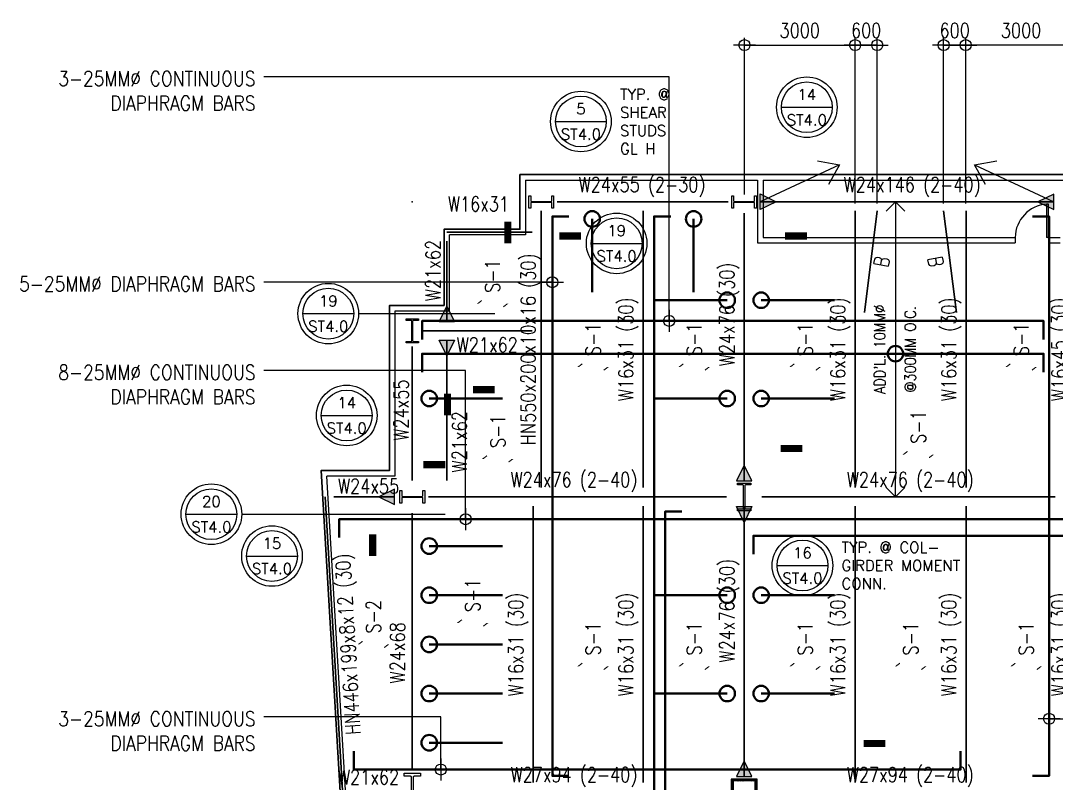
# Model space of a CAD drawing. Header units: millimetres. Extents: x 1506162 to 1722994, y -14989 to 120895.
# Drawn here: x 1551528 to 1579606, y 38751 to 59429 of the extents above; entities that cross this region are included whole.
import ezdxf
from ezdxf.enums import TextEntityAlignment as Align

# ---------------------------------------------------------------- set-up
doc = ezdxf.new("R2010")
doc.units = ezdxf.units.MM
doc.header["$MEASUREMENT"] = 0
doc.layers.get('0').update_dxf_attribs({"lineweight": 0})
for name, color, linetype, lineweight in [('A_ARCHITECTURAL BACKGROUND', 251, 'Continuous', 5), ('HATCH', 8, 'Continuous', 5), ('S-ANNO-DIMS', 252, 'Continuous', 5), ('S-ANNO-MARK', 2, 'Continuous', 9), ('S-ANNO-NPLT', 7, 'Continuous', 9), ('S-Anno-Symb', 143, 'Continuous', 9), ('S-Anno-Text', 52, 'Continuous', 15), ('S-BEAM', 5, 'Continuous', 30), ('S-BEAM-IDEN', 2, 'Continuous', 9), ('S-BRACE', 2, 'Continuous', 9), ('S-COLS', 2, 'Continuous', 20), ('S-CONN', 1, 'Continuous', 9), ('S_COL', 2, 'Continuous', 20), ('S_DRB', 4, 'Continuous', 40), ('S_SLAB EDGE', 2, 'Continuous', 30)]:
    doc.layers.add(name, color=color, linetype=linetype, lineweight=lineweight)
doc.styles.add('1', font='simplex.shx', dxfattribs={"width": 0.85, "height": 300})
doc.styles.add('ARIALNW', font='ARIALN.TTF')
doc.styles.add('ROMANSX', font='ROMANS.shx', dxfattribs={"height": 0.09375})
doc.styles.add('SIMPLEX', font='SIMPLEX.shx', dxfattribs={"width": 0.8, "height": 400})
doc.dimstyles.new('DIM 200', dxfattribs={"dimtxt": 0.36, "dimasz": 0.2, "dimexe": 0.1, "dimexo": 0, "dimgap": 0.08, "dimtad": 1, "dimlfac": 2, "dimrnd": 0.005, "dimzin": 1, "dimdsep": 46, "dimtxsty": 'ARIALNW', "dimcen": 0.09, "dimclrd": 6, "dimclre": 6, "dimclrt": 13, "dimadec": 0, "dimazin": 0, "dimtfac": 1, "dimtofl": 0, "dimtmove": 2, "dimatfit": 3, "dimfxl": 1, "dimtolj": 1, "dimtzin": 0, "dimarcsym": 0})
doc.dimstyles.new('DIM_100', dxfattribs={"dimtxt": 400, "dimasz": 2, "dimexe": 100, "dimexo": 250, "dimgap": 250, "dimtad": 1, "dimdec": 0, "dimrnd": 1, "dimzin": 1, "dimdsep": 46, "dimtxsty": '1', "dimblk1": 'ESCADIM_ARW', "dimblk2": 'ESCADIM_ARW', "dimsah": 1, "dimcen": 50, "dimclrd": 256, "dimclre": 256, "dimclrt": 52, "dimazin": 0, "dimtfac": 1, "dimtdec": 0, "dimtofl": 0, "dimtmove": 0, "dimatfit": 3, "dimldrblk": 'ESCADIM_ARW', "dimfxl": 1, "dimtolj": 1, "dimtzin": 0, "dimarcsym": 0})
doc.dimstyles.new('DIM_200', dxfattribs={"dimtxt": 400, "dimasz": 2, "dimexe": 200, "dimexo": 200, "dimgap": 200, "dimtad": 1, "dimdec": 0, "dimrnd": 1, "dimzin": 1, "dimdsep": 46, "dimtxsty": 'SIMPLEX', "dimblk1": 'ESCADIM_ARW', "dimblk2": 'ESCADIM_ARW', "dimsah": 1, "dimcen": 50, "dimclrd": 251, "dimclre": 251, "dimclrt": 52, "dimazin": 0, "dimtfac": 1, "dimtdec": 0, "dimtofl": 0, "dimtmove": 0, "dimatfit": 3, "dimldrblk": 'ESCADIM_ARW', "dimfxl": 1, "dimtolj": 1, "dimtzin": 0, "dimarcsym": 0})
doc.dimstyles.new('ESCA', dxfattribs={"dimtxt": 300, "dimasz": 1, "dimexe": 100, "dimexo": 100, "dimgap": 100, "dimtad": 1, "dimdec": 0, "dimrnd": 1, "dimdsep": 46, "dimtxsty": '1', "dimblk1": 'ESCADIM_ARW', "dimblk2": 'ESCADIM_ARW', "dimsah": 1, "dimcen": 50, "dimclrd": 256, "dimclre": 256, "dimclrt": 52, "dimadec": 0, "dimazin": 0, "dimtfac": 1, "dimtdec": 0, "dimtofl": 0, "dimtmove": 0, "dimatfit": 3, "dimldrblk": 'ESCADIM_ARW', "dimfxl": 1, "dimtolj": 1, "dimtzin": 0, "dimarcsym": 0})

# ---------------------------------------------------------------- blocks, each defined once
blk = doc.blocks.new('6F PLAN')
at = {"layer": 'A_ARCHITECTURAL BACKGROUND', "ltscale": 10}
for p, q in [((11067, 56585, 0), (17360, 56585, 0)), ((11067, 56585, 0), (11067, 55104, 0)), ((17510, 56585, 0), (26529, 56585, 0)), ((25248, 55937, 0), (25198, 55937, 0)), ((25198, 55937, 0), (25198, 55035, 0)), ((25248, 55937, 0), (25198, 55937, 0)), ((25198, 55937, 0), (25198, 55035, 0)), ((25248, 55035, 0), (25248, 55937, 0)), ((25248, 55035, 0), (25248, 55937, 0)), ((25248, 55016, 0), (25248, 55917, 0)), ((25248, 55016, 0), (25248, 55917, 0)), ((11067, 55104, 0), (9013, 55104, 0)), ((9013, 53042, 0), (9013, 55104, 0)), ((7536, 48568, 0), (7536, 53042, 0)), ((7536, 48568, 0), (7536, 53042, 0)), ((7536, 53042, 0), (9013, 53042, 0)), ((6584, 33490, 0), (5682, 48565, 0)), ((7536, 48565, 0), (5682, 48565, 0))]:
    blk.add_line(p, q, dxfattribs=at)
at = {"layer": 'A_ARCHITECTURAL BACKGROUND', "ltscale": 0.5}
for p, q in [((17360, 56585, 0), (17360, 54885, 0)), ((17510, 56585, 0), (17510, 55035, 0)), ((17510, 55035, 0), (24347, 55035, 0)), ((24347, 55053, 0), (24347, 54885, 0)), ((25248, 55035, 0), (25198, 55035, 0)), ((25248, 55104, 0), (25248, 54885, 0)), ((25248, 55035, 0), (25567, 55035, 0)), ((17360, 54885, 0), (24347, 54885, 0)), ((25248, 54885, 0), (25567, 54885, 0))]:
    blk.add_line(p, q, dxfattribs=at)
at = {"layer": 'A_ARCHITECTURAL BACKGROUND', "linetype": 'ByBlock', "lineweight": 13, "ltscale": 0.5}
blk.add_arc((25262, 55024, 0), 915, 93.9663, 179.3068, dxfattribs=at)
at = {"layer": 'S_SLAB EDGE', "ltscale": 0.05, "elevation": 0}
blk.add_lwpolyline([(5532, 15387), (6433, 30679), (7428, 32055), (6433, 33429), (5532, 48717), (7385, 48717), (7385, 53194), (8863, 53194), (8863, 55256), (10917, 55256), (10917, 56738), (26529, 56738), (26529, 56586), (44567, 56586), (44567, 56048), (46549, 56048), (46549, 39581), (44717, 39581), (44717, 10910)], dxfattribs=at)
blk = doc.blocks.new('6F COLUMN LAYOUT')
at = {"layer": 'HATCH', "ltscale": 0.05}
h = blk.add_hatch(dxfattribs=at)
h.set_pattern_fill('ANSI31', color=256, scale=250, style=0)
h.set_pattern_definition([(45, (-1573217.562, 18604.213), (-22.0970869, 22.0970869), [])])
h.paths.add_polyline_path([(16700, 39700), (17300, 39700), (17300, 40300), (16700, 40300)], flags=16)
h.paths.add_polyline_path([(16650, 39650), (17350, 39650), (17350, 40350), (16650, 40350)])
at = {"layer": 'S-COLS', "ltscale": 0.5, "elevation": 0}
for points in [[(16650, 39650), (17350, 39650), (17350, 40350), (16650, 40350)], [(16700, 39700), (17300, 39700), (17300, 40300), (16700, 40300)]]:
    blk.add_lwpolyline(points, close=True, dxfattribs=at)
at = {"layer": 'S_COL', "ltscale": 0.05, "elevation": 0}
for points in [[(11165, 56000), (11165, 56167), (11213, 56167), (11213, 56033, 0.414214), (11233, 56013), (11766, 56013, 0.414214), (11786, 56033), (11786, 56167), (11834, 56167), (11834, 55833), (11786, 55833), (11786, 55967, 0.414214), (11766, 55987), (11233, 55987, 0.414214), (11213, 55967), (11213, 55833), (11165, 55833), (11165, 56000)], [(8000, 52174), (7835, 52174), (7835, 52214), (7969, 52214, 0.414214), (7989, 52234), (7989, 52767, 0.414214), (7969, 52787), (7835, 52787), (7835, 52827), (8165, 52827), (8165, 52787), (8031, 52787, 0.414214), (8011, 52767), (8011, 52234, 0.414214), (8031, 52214), (8165, 52214), (8165, 52174), (8000, 52174)], [(7661, 48000), (7661, 48169), (7714, 48169), (7714, 48035, 0.414214), (7734, 48015), (8266, 48015, 0.414214), (8286, 48035), (8286, 48169), (8339, 48169), (8339, 47831), (8286, 47831), (8286, 47965, 0.414214), (8266, 47985), (7734, 47985, 0.414214), (7714, 47965), (7714, 47831), (7661, 47831), (7661, 48000)]]:
    blk.add_lwpolyline(points, format="xyb", dxfattribs=at)
at = {"layer": 'S_COL', "ltscale": 0.05}
for points in [[(16662, 56000), (16662, 56167), (16710, 56167), (16710, 56033, 0.414214), (16730, 56013), (17263, 56013, 0.414214), (17283, 56033), (17283, 56167), (17331, 56167), (17331, 55833), (17283, 55833), (17283, 55967, 0.414214), (17263, 55987), (16730, 55987, 0.414214), (16710, 55967), (16710, 55833), (16662, 55833), (16662, 56000)], [(17000, 48376), (17183, 48376), (17183, 48323), (17033, 48323, 0.414214), (17015, 48305), (17015, 47695, 0.414214), (17033, 47677), (17183, 47677), (17183, 47624), (16817, 47624), (16817, 47677), (16967, 47677, 0.414214), (16985, 47695), (16985, 48305, 0.414214), (16967, 48323), (16817, 48323), (16817, 48376), (17000, 48376)], [(8001, 39494), (7780, 39494), (7780, 39576), (7949, 39576, 0.414214), (7978, 39605), (7978, 40395, 0.414214), (7949, 40424), (7780, 40424), (7780, 40506), (8222, 40506), (8222, 40424), (8053, 40424, 0.414214), (8024, 40395), (8024, 39605, 0.414214), (8053, 39576), (8222, 39576), (8222, 39494), (8001, 39494)]]:
    blk.add_lwpolyline(points, format="xyb", dxfattribs=at)
at = {"layer": 'S_COL'}
for p in [(8000, 56002, 0), (8000, 52500, 0)]:
    blk.add_point(p, dxfattribs=at)
blk = doc.blocks.new('Bubble')
at = {"layer": 'S-ANNO-NPLT'}
blk.add_circle((0, 0), 0.2608, dxfattribs=at)
at = {"layer": 'S-Anno-Symb', "color": 0}
blk.add_line((-0.2188, 0), (0.2188, 0), dxfattribs=at)
blk.add_circle((0, 0), 0.2188, dxfattribs=at)
at = {"layer": 'S-Anno-Symb', "style": 'ROMANSX'}
for tag, p in [('1', (0, 0.1094)), ('S1', (0, -0.1094))]:
    blk.add_attdef(tag, text='', height=0.0937, dxfattribs=at).set_placement(p, align=Align.MIDDLE_CENTER)
at = {"layer": 'S-Anno-Symb', "style": 'ROMANSX', "width": 1.018385, "flags": 8}
blk.add_attdef('LONG', text='', height=0.0937, dxfattribs=at).set_placement((-0.1796, -0.1249), (0.1796, -0.1249), align=Align.FIT)
blk = doc.blocks.new('ESCADIM_ARW')
at = {"color": 7}
blk.add_line((-150, 0), (150, 0), dxfattribs=at)
blk.add_circle((0, 0), 75, dxfattribs=at)
blk = doc.blocks.new('*D10')
at = {"layer": 'Defpoints', "color": 0, "ltscale": 0.05, "transparency": 16777216}
for p in [(1574151, 58767), (1571151, 54517, 0), (1574151, 54270)]:
    blk.add_point(p, dxfattribs=at)
at = {"layer": 'S-ANNO-DIMS', "color": 251, "lineweight": -2, "ltscale": 0.05, "transparency": 16777216}
for p, q in [((1571151, 54717), (1571151, 58967)), ((1574151, 54470), (1574151, 58967)), ((1571153, 58767), (1574149, 58767))]:
    blk.add_line(p, q, dxfattribs=at)
at = {"layer": 'S-ANNO-DIMS', "color": 251, "lineweight": -2, "ltscale": 0.05, "transparency": 16777216, "xscale": 2, "yscale": 2, "zscale": 2, "rotation": 180}
blk.add_blockref('ESCADIM_ARW', (1571151, 58767), dxfattribs=at)
at = {"layer": 'S-ANNO-DIMS', "color": 251, "lineweight": -2, "ltscale": 0.05, "transparency": 16777216, "xscale": 2, "yscale": 2, "zscale": 2}
blk.add_blockref('ESCADIM_ARW', (1574151, 58767), dxfattribs=at)
at = {"layer": 'S-ANNO-DIMS', "color": 52, "ltscale": 0.05, "transparency": 16777216, "insert": (1572651, 59167), "char_height": 400, "attachment_point": 5, "style": 'SIMPLEX'}
blk.add_mtext('\\A1;{\\W0.8;3000}', dxfattribs=at)
blk = doc.blocks.new('*D11')
at = {"layer": 'Defpoints', "color": 0, "ltscale": 0.05, "transparency": 16777216}
for p in [(1574151, 58767), (1574151, 54270), (1574751, 54270)]:
    blk.add_point(p, dxfattribs=at)
at = {"layer": 'S-ANNO-DIMS', "color": 251, "lineweight": -2, "ltscale": 0.05, "transparency": 16777216}
for p, q in [((1574151, 54470), (1574151, 58967)), ((1574751, 54470), (1574751, 58967)), ((1574749, 58767), (1574153, 58767))]:
    blk.add_line(p, q, dxfattribs=at)
at = {"layer": 'S-ANNO-DIMS', "color": 251, "lineweight": -2, "ltscale": 0.05, "transparency": 16777216, "xscale": 2, "yscale": 2, "zscale": 2, "rotation": 180}
blk.add_blockref('ESCADIM_ARW', (1574151, 58767), dxfattribs=at)
at = {"layer": 'S-ANNO-DIMS', "color": 251, "lineweight": -2, "ltscale": 0.05, "transparency": 16777216, "xscale": 2, "yscale": 2, "zscale": 2}
blk.add_blockref('ESCADIM_ARW', (1574751, 58767), dxfattribs=at)
at = {"layer": 'S-ANNO-DIMS', "color": 52, "ltscale": 0.05, "transparency": 16777216, "insert": (1574451, 59167), "char_height": 400, "attachment_point": 5, "style": 'SIMPLEX'}
blk.add_mtext('\\A1;{\\W0.8;600}', dxfattribs=at)
blk = doc.blocks.new('*D12')
at = {"layer": 'Defpoints', "color": 0, "ltscale": 0.05, "transparency": 16777216}
for p in [(1577151, 58767), (1580151, 54517, 0), (1577151, 54270)]:
    blk.add_point(p, dxfattribs=at)
at = {"layer": 'S-ANNO-DIMS', "color": 251, "lineweight": -2, "ltscale": 0.05, "transparency": 16777216}
for p, q in [((1577151, 54470), (1577151, 58967)), ((1580151, 54717), (1580151, 58967)), ((1580149, 58767), (1577153, 58767))]:
    blk.add_line(p, q, dxfattribs=at)
at = {"layer": 'S-ANNO-DIMS', "color": 251, "lineweight": -2, "ltscale": 0.05, "transparency": 16777216, "xscale": 2, "yscale": 2, "zscale": 2, "rotation": 180}
blk.add_blockref('ESCADIM_ARW', (1577151, 58767), dxfattribs=at)
at = {"layer": 'S-ANNO-DIMS', "color": 251, "lineweight": -2, "ltscale": 0.05, "transparency": 16777216, "xscale": 2, "yscale": 2, "zscale": 2}
blk.add_blockref('ESCADIM_ARW', (1580151, 58767), dxfattribs=at)
at = {"layer": 'S-ANNO-DIMS', "color": 52, "ltscale": 0.05, "transparency": 16777216, "insert": (1578651, 59167), "char_height": 400, "attachment_point": 5, "style": 'SIMPLEX'}
blk.add_mtext('\\A1;{\\W0.8;3000}', dxfattribs=at)
blk = doc.blocks.new('*D13')
at = {"layer": 'Defpoints', "color": 0, "ltscale": 0.05, "transparency": 16777216}
for p in [(1577151, 58767), (1576551, 54270), (1577151, 54270)]:
    blk.add_point(p, dxfattribs=at)
at = {"layer": 'S-ANNO-DIMS', "color": 251, "lineweight": -2, "ltscale": 0.05, "transparency": 16777216}
for p, q in [((1576551, 54470), (1576551, 58967)), ((1577151, 54470), (1577151, 58967)), ((1576553, 58767), (1577149, 58767))]:
    blk.add_line(p, q, dxfattribs=at)
at = {"layer": 'S-ANNO-DIMS', "color": 251, "lineweight": -2, "ltscale": 0.05, "transparency": 16777216, "xscale": 2, "yscale": 2, "zscale": 2, "rotation": 180}
blk.add_blockref('ESCADIM_ARW', (1576551, 58767), dxfattribs=at)
at = {"layer": 'S-ANNO-DIMS', "color": 251, "lineweight": -2, "ltscale": 0.05, "transparency": 16777216, "xscale": 2, "yscale": 2, "zscale": 2}
blk.add_blockref('ESCADIM_ARW', (1577151, 58767), dxfattribs=at)
at = {"layer": 'S-ANNO-DIMS', "color": 52, "ltscale": 0.05, "transparency": 16777216, "insert": (1576851, 59167), "char_height": 400, "attachment_point": 5, "style": 'SIMPLEX'}
blk.add_mtext('\\A1;{\\W0.8;600}', dxfattribs=at)
blk = doc.blocks.new('_Open90')
at = {"color": 0, "linetype": 'ByBlock', "lineweight": -2}
for p, q in [((0, 0), (-1, 0)), ((-0.5, 0.5), (0, 0)), ((0, 0), (-0.5, -0.5))]:
    blk.add_line(p, q, dxfattribs=at)
blk = doc.blocks.new('*D40')
at = {"lineweight": -2, "ltscale": 0.5, "transparency": 16777216}
blk.add_line((21102, 55501), (21102, 48502), dxfattribs=at)
at = {"layer": 'Defpoints', "color": 0, "ltscale": 0.5, "transparency": 16777216}
for p in [(21102, 56001, 0), (21102, 48002, 0), (21102, 48002)]:
    blk.add_point(p, dxfattribs=at)
at = {"lineweight": -2, "ltscale": 0.5, "transparency": 16777216, "xscale": 500, "yscale": 500, "zscale": 500}
for p, rotation in [((21102, 56001), 90), ((21102, 48002), 270)]:
    blk.add_blockref('_Open90', p, dxfattribs=dict(at, rotation=rotation))
at = {"color": 52, "ltscale": 0.5, "transparency": 16777216, "char_height": 300, "attachment_point": 5, "rotation": 90, "style": '1'}
for s, insert in [("\\A1;ADD'L. 10MM%%C", (20674, 52002)), ('\\A1;@300MM O.C. ', (21502, 52002))]:
    blk.add_mtext(s, dxfattribs=dict(at, insert=insert))
blk = doc.blocks.new('6F FRAMING LAYOUT')
at = {"layer": 'S-CONN'}
for points in [[(5935, 47791), (6364, 48002), (5935, 48212)], [(13894, 47788), (13465, 47998), (13894, 48209)], [(-2772, 44750), (-2562, 45180), (-2352, 44750)], [(-2772, 44250), (-2562, 43821), (-2352, 44250)], [(5289, 40430), (5500, 40859), (5710, 40430)], [(-3981, 39790), (-4410, 40000), (-3981, 40210)], [(5289, 39737), (5500, 39308), (5710, 39737)], [(5288, 32414), (5499, 32843), (5709, 32414)]]:
    blk.add_hatch(color=256, dxfattribs=at).paths.add_polyline_path(points)
at = {"layer": 'S-BEAM'}
for p, q in [((-2, 40249, 0), (-2, 47752, 0)), ((5066, 48000, 0), (433, 48000, 0)), ((2759, 40249, 0), (2759, 47752, 0)), ((5935, 48000, 0), (13894, 47999, 0)), ((8509, 40249, 0), (8509, 47753, 0)), ((9109, 47752, 0), (8759, 44998, 0)), ((10907, 47752, 0), (11257, 44998, 0)), ((11517, 40249, 0), (11517, 47753, 0)), ((5500, 40430, 0), (5500, 47694, 0)), ((-252, 47179, 0), (-2562, 47179, 0)), ((-2562, 44750, 0), (-2562, 46929, 0)), ((-252, 44500, 0), (-3234, 44500, 0)), ((-2562, 44250, 0), (-2562, 40439, 0)), ((-3500, 44074, 0), (-3500, 40439, 0)), ((-5017, 25709, 0), (-5860, 40000, 0)), ((-5626, 40000, 0), (-3981, 40000, 0)), ((5024, 40000, 0), (-3060, 39998, 0)), ((5976, 40002, 0), (13929, 39999, 0)), ((-225, 39749, 0), (-225, 32252, 0)), ((2759, 39749, 0), (2759, 32252, 0)), ((5500, 39737, 0), (5500, 32414, 0)), ((8509, 39749, 0), (8509, 32251, 0)), ((11517, 39749, 0), (11517, 32251, 0)), ((-3500, 32606, 0), (-3500, 39561, 0))]:
    blk.add_line(p, q, dxfattribs=at)
at = {"layer": 'S-CONN', "color": 1, "elevation": 0}
for points in [[(5935, 48212), (6364, 48002), (5935, 47791), (5935, 48213)], [(13894, 48209), (13465, 47998), (13894, 47788), (13894, 48210)], [(-2352, 44750), (-2562, 45180), (-2772, 44750), (-2351, 44750)], [(-2352, 44250), (-2562, 43821), (-2772, 44250), (-2351, 44250)], [(5710, 40430), (5500, 40859), (5289, 40430), (5711, 40430)], [(-3981, 40210), (-4410, 40000), (-3981, 39790), (-3981, 40211)], [(5710, 39737), (5500, 39308), (5289, 39737), (5711, 39737)], [(5709, 32414), (5499, 32843), (5288, 32414), (5710, 32414)]]:
    blk.add_lwpolyline(points, dxfattribs=at)
at = {"layer": 'S-BRACE', "ltscale": 0.5}
for points in [[(8086, 49002, 0), (5935, 48000, 0)], [(11743, 49001, 0), (13894, 47999, 0)]]:
    blk.add_leader(points, dimstyle='DIM 200', override={"dimasz": 500, "dimtad": 0, "dimclrd": 2, "dimldrblk": 'Open90', "dimfxl": 0.18}, dxfattribs=at)
blk = doc.blocks.new("ADD' L BARS")
at = {"layer": 'S_DRB'}
for p, q in [((12879.1, 53548.4, 0), (12879.1, 55538, 0)), ((15629.3, 53548.4, 0), (15629.3, 55538, 0)), ((10450, 46666.4, 0), (8460.4, 46666.4, 0)), ((10450.1, 45333.2, 0), (8460.5, 45333.2, 0)), ((10450.3, 43999.9, 0), (8460.7, 43999.9, 0)), ((10450.4, 42666.6, 0), (8460.8, 42666.6, 0)), ((10450.6, 41333.3, 0), (8461, 41333.3, 0))]:
    blk.add_line(p, q, dxfattribs=at)
at = {"layer": 'S_DRB', "color": 4, "elevation": 0}
for points in [[(12248.4, 40432.8), (11798.4, 40432.8), (11799.7, 55606.9), (12249.7, 55606.9)], [(24817.1, 40432.8), (25267.1, 40432.8), (25267.1, 55606.9), (24817.1, 55606.9)], [(25117.1, 52271.9), (25117.1, 52771.9), (8265.2, 52771.9), (8265.2, 52271.9)], [(25117.1, 51382.7), (25117.1, 51882.7), (8265.2, 51882.7), (8265.2, 51382.7)], [(15310.1, 24150), (14860.1, 24150), (14860.1, 47606.7), (15310.1, 47606.7)], [(46351.2, 46894.5), (46351.2, 47394.5), (6014.4, 47394.5), (6014.4, 46894.5)], [(46001.2, 46444.5), (46001.2, 46944.5), (17250, 46944.5), (17250, 46444.5)], [(22866.9, 41106.8), (22866.9, 40606.8), (6414.9, 40606.8), (6414.9, 41106.8)]]:
    blk.add_lwpolyline(points, dxfattribs=at)
at = {"layer": 'S_DRB'}
for centre in [(12879.1, 55538, 0), (15629.3, 55538, 0), (21102.3, 51882.7, 0), (8460.4, 46666.4, 0), (8460.5, 45333.2, 0), (8460.7, 43999.9, 0), (8460.8, 42666.6, 0), (8461, 41333.3, 0)]:
    blk.add_circle(centre, 210.4, dxfattribs=at)
at = {"layer": 'S-BEAM-IDEN', "char_height": 400, "attachment_point": 3, "style": '1'}
for s, insert in [('5-25MM∅ DIAPHRAGM BARS', (3752.1, 53974, 0)), ('8-25MM∅ CONTINUOUS \\PDIAPHRAGM BARS', (3752.1, 51576.8, 0)), ('3-25MM∅ CONTINUOUS \\PDIAPHRAGM BARS', (3752.1, 42184.6, 0))]:
    blk.add_mtext_dynamic_manual_height_columns(s, width=8791.578, gutter_width=1, heights=[0], dxfattribs=dict(at, insert=insert))
at = {"ltscale": 0.5}
dim = blk.add_linear_dim(base=(21102.3, 48002.4, 0), p1=(21102.3, 56001.2, 0), p2=(21102.3, 48002.4, 0), angle=270, text="ADD'L. 10MM%%C\\X@300MM O.C. ", dimstyle='DIM_100', override={"dimasz": 500, "dimexo": 100, "dimblk1": 'Open90', "dimblk2": 'Open90', "dimse1": 1, "dimse2": 1}, dxfattribs=at)
dim.commit()
dim.dimension.update_dxf_attribs({"geometry": '*D40', "text_midpoint": (21102.3, 52001.8, 0)})
at = {"layer": 'S-ANNO-DIMS', "color": 4}
for points in [[(11799.7, 53821.4, 0), (3976.4, 53821.4, 0)], [(9446.3, 47394.5, 0), (9446.3, 51424.2, 0), (3976.4, 51424.2, 0)], [(8775, 40606.8, 0), (8775, 42032, 0), (3976.4, 42032, 0)], [(25267.1, 41983, 0), (47743.9, 41983, 0)]]:
    blk.add_leader(points, dimstyle='ESCA', override={"dimasz": 2, "dimtad": 0, "dimfxl": 0.0625}, dxfattribs=at)

msp = doc.modelspace()

# ---------------------------------------------------------------- linework, layer by layer
at = {"layer": 'S-ANNO-MARK'}
for points, elevation in [([(1566753.40896, 50125.15858, 29.99952, 29.99952, 0), (1566640.36464, 50038.15744, 0, 0, 0), (1567449.94219, 50038.15744, 29.99952, 29.99952, 0), (1567336.89786, 49951.15631, 0, 0, 0)], 0), ([(1569494.90325, 50125.15858, 29.99952, 29.99952, 0), (1569381.85892, 50038.15744, 0, 0, 0), (1570191.43647, 50038.15744, 29.99952, 29.99952, 0), (1570078.39214, 49951.15631, 0, 0, 0)], 0), ([(1572503.3634, 50125.15858, 29.99952, 29.99952, 0), (1572390.31907, 50038.15744, 0, 0, 0), (1573199.89662, 50038.15744, 29.99952, 29.99952, 0), (1573086.85229, 49951.15631, 0, 0, 0)], 0), ([(1578360.75283, 50125.15858, 29.99952, 29.99952, 0), (1578247.70851, 50038.15744, 0, 0, 0), (1579057.28606, 50038.15744, 29.99952, 29.99952, 0), (1578944.24173, 49951.15631, 0, 0, 0)], 0), ([(1575572.47819, 47751.46423, 29.99952, 29.99952, 0), (1575459.43386, 47664.4631, 0, 0, 0), (1576269.01141, 47664.4631, 29.99952, 29.99952, 0), (1576155.96708, 47577.46196, 0, 0, 0)], -0.00001), ([(1560798.57011, 42602.67439, 29.99952, 29.99952, 0), (1560685.52578, 42515.67326, 0, 0, 0), (1561495.10334, 42515.67326, 29.99952, 29.99952, 0), (1561382.05901, 42428.67212, 0, 0, 0)], 0), ([(1566753.40896, 42007.61189, 29.99952, 29.99952, 0), (1566640.36464, 41920.61076, 0, 0, 0), (1567449.94219, 41920.61076, 29.99952, 29.99952, 0), (1567336.89786, 41833.60962, 0, 0, 0)], 0), ([(1569494.90325, 42007.61189, 29.99952, 29.99952, 0), (1569381.85892, 41920.61076, 0, 0, 0), (1570191.43647, 41920.61076, 29.99952, 29.99952, 0), (1570078.39214, 41833.60962, 0, 0, 0)], 0), ([(1572503.3634, 42007.61189, 29.99952, 29.99952, 0), (1572390.31907, 41920.61076, 0, 0, 0), (1573199.89662, 41920.61076, 29.99952, 29.99952, 0), (1573086.85229, 41833.60962, 0, 0, 0)], 0), ([(1575364.98291, 42007.61189, 29.99952, 29.99952, 0), (1575251.93858, 41920.61076, 0, 0, 0), (1576061.51613, 41920.61076, 29.99952, 29.99952, 0), (1575948.4718, 41833.60962, 0, 0, 0)], -0.00001), ([(1578494.90325, 42007.61189, 29.99952, 29.99952, 0), (1578381.85892, 41920.61076, 0, 0, 0), (1579191.43647, 41920.61076, 29.99952, 29.99952, 0), (1579078.39214, 41833.60962, 0, 0, 0)], 0.00001)]:
    msp.add_lwpolyline(points, format="xyseb", dxfattribs=dict(at, elevation=elevation))
at = {"layer": 'S-ANNO-NPLT'}
for centre in [(1572842.49303, 57082.99454, 0.00001), (1566716.68624, 56695.48517, 0), (1567685.89959, 53390.68264, -0.00001), (1559867.77652, 51485.61527, -0.00002), (1560367.24367, 48725.54256, 0.00001), (1556698.6623, 46046.49124, 0), (1558341.39425, 44913.26481, 0), (1572723.64946, 44655.77205, -0.00001)]:
    msp.add_circle(centre, 821.36597, dxfattribs=at)
at = {"layer": 'S-Anno-Symb', "linetype": 'ByBlock'}
for p, q in [((1560689.14249, 51485.61527, -0.00002), (1564381.15387, 51485.61527, -0.00002)), ((1557520.02827, 46046.49124, 0), (1563037.04415, 46046.49124, 0))]:
    msp.add_line(p, q, dxfattribs=at)
for points, elevation in [([(1572842.49303, 56261.62857, 0, 0, 0), (1572842.49303, 53593.13443, 196.07256, 196.07256, 0), (1572254.27535, 53593.13443, 0, 0, 0)], 0.00001), ([(1566716.68624, 55874.1192, 0, 0, 0), (1566716.68624, 53593.13443, 196.07256, 196.07256, 0), (1566128.46856, 53593.13443, 0, 0, 0)], 0.00001), ([(1566864.53362, 53390.68264, 0, 0, 0), (1564734.26977, 53390.68264, 196.07256, 196.07256, 0), (1564734.26977, 53978.90032, 0, 0, 0)], -0.00001), ([(1564381.15387, 51485.61527, 0, 0, 0), (1564381.15387, 49426.74185, 196.07256, 196.07256, 0), (1563792.93619, 49426.74185, 0, 0, 0)], 0.00001), ([(1561188.60965, 48725.54256, 0, 0, 0), (1563099.46461, 48725.54256, 196.07256, 196.07256, 0), (1563099.46461, 49313.76024, 0, 0, 0)], 0.00001), ([(1572723.64946, 45527.13802, 0, 0, 0), (1572723.64946, 47830.01941, 196.07256, 196.07256, 0), (1572135.43178, 47830.01941, 0, 0, 0)], 0), ([(1563037.04415, 46046.49124, 0, 0, 0), (1563037.04415, 47391.46725, 196.07256, 196.07256, 0), (1562448.82647, 47391.46725, 0, 0, 0)], 0), ([(1559162.76022, 44913.26481, 0, 0, 0), (1561073.61519, 44913.26481, 196.07256, 196.07256, 0), (1561073.61519, 45501.48249, 0, 0, 0)], 0), ([(1574973.86325, 38174.51124, 0, 0, 0), (1574973.86325, 39830.01941, 196.07256, 196.07256, 0), (1574385.64557, 39830.01941, 0, 0, 0)], -0.00001)]:
    msp.add_lwpolyline(points, format="xyseb", dxfattribs=dict(at, elevation=elevation))
at = {"layer": 'S-COLS'}
msp.add_lwpolyline([(1564029.46284, 51842.25595, 29.99952, 29.99952, 0), (1563916.41851, 51755.25482, 0, 0, 0), (1564725.99606, 51755.25482, 29.99952, 29.99952, 0), (1564612.95173, 51668.25369, 0, 0, 0)], format="xyseb", dxfattribs=at)
for points, elevation in [([(1564171.94731, 47634.28393, 29.99952, 29.99952, 0), (1564058.90298, 47547.2828, 0, 0, 0), (1564868.48053, 47547.2828, 29.99952, 29.99952, 0), (1564755.43621, 47460.28167, 0, 0, 0)], 0.00003), ([(1563489.61396, 43185.82441, 29.99952, 29.99952, 0), (1563376.56963, 43098.82328, 0, 0, 0), (1564186.14718, 43098.82328, 29.99952, 29.99952, 0), (1564073.10285, 43011.82214, 0, 0, 0)], 0.00001)]:
    msp.add_lwpolyline(points, format="xyseb", dxfattribs=dict(at, elevation=elevation))
at = {"layer": 'S_DRB'}
for p, q in [((1568694.03713, 51850.18447, 0.00001), (1570683.67011, 51850.18447, 0.00001)), ((1573594.03713, 51850.18447, 0.00001), (1571604.40415, 51850.18447, 0.00001)), ((1564594.03713, 49185.14613, 0.00003), (1562604.40415, 49185.14613, 0.00003)), ((1568694.03713, 49183.51781, 0.00001), (1570683.67011, 49183.51781, 0.00001)), ((1573594.03713, 49183.51781, 0.00001), (1571604.40415, 49183.51781, 0.00001)), ((1568694.03713, 43850.18447, 0), (1570683.67011, 43850.18447, 0)), ((1573594.03713, 43850.18447, 0), (1571604.40415, 43850.18447, 0)), ((1568694.03713, 41183.51781, 0), (1570683.67011, 41183.51781, 0)), ((1573594.03713, 41183.51781, 0), (1571604.40415, 41183.51781, 0))]:
    msp.add_line(p, q, dxfattribs=at)
at = {"layer": 'S_DRB', "color": 4, "elevation": -0.00001}
for points in [[(1569152.54285, 6947.83114), (1568702.54285, 6947.83114), (1568702.54285, 54123.75511), (1569152.54285, 54123.75511)], [(1578961.17949, 38949.61194), (1579411.17949, 38949.61194), (1579411.17949, 54123.75511), (1578961.17949, 54123.75511)], [(1600495.28104, 45411.35963), (1600495.28104, 45911.35963), (1560158.47251, 45911.35963), (1560158.47251, 45411.35963)]]:
    msp.add_lwpolyline(points, dxfattribs=at)
at = {"layer": 'S_DRB'}
for centre in [(1570683.67011, 51850.18447, 0.00001), (1571604.40415, 51850.18447, 0.00001), (1562604.40415, 49185.14613, 0.00003), (1570683.67011, 49183.51781, 0.00001), (1571604.40415, 49183.51781, 0.00001), (1570683.67011, 43850.18447, 0), (1571604.40415, 43850.18447, 0), (1570683.67011, 41183.51781, 0), (1571604.40415, 41183.51781, 0)]:
    msp.add_circle(centre, 210.36702, dxfattribs=at)

# ---------------------------------------------------------------- block references
msp.add_blockref('6F FRAMING LAYOUT', (1565643.72869, 6518.47946, 0))
at = {"layer": 'A_ARCHITECTURAL BACKGROUND'}
msp.add_blockref('6F PLAN', (1554144.03713, -1483.14886, 0), dxfattribs=at)
at = {"layer": 'S-Anno-Symb', "xscale": 3149.760000000242, "yscale": 3149.760000000242, "zscale": 3149.760000000242}
for p, values in [((1572842.49303, 57082.99454, 0.00001), {'1': '14', 'S1': 'ST4.0'}), ((1566716.68624, 56695.48517, 0), {'1': '5', 'S1': 'ST4.0'}), ((1567685.89959, 53390.68264, -0.00001), {'1': '19', 'S1': 'ST4.0'}), ((1559867.77652, 51485.61527, -0.00002), {'1': '19', 'S1': 'ST4.0'}), ((1560367.24367, 48725.54256, 0.00001), {'1': '14', 'S1': 'ST4.0'}), ((1556698.6623, 46046.49124, 0), {'1': '20', 'S1': 'ST4.0'}), ((1558341.39425, 44913.26481, 0), {'1': '15', 'S1': 'ST4.0'}), ((1572723.64946, 44655.77205, -0.00001), {'1': '16', 'S1': 'ST4.0'})]:
    msp.add_blockref('Bubble', p, dxfattribs=at).add_auto_attribs(values)
at = {"layer": 'S-Anno-Text'}
msp.add_blockref('6F COLUMN LAYOUT', (1554144.03713, -1483.14886, 0), dxfattribs=at)
at = {"layer": 'S-BRACE'}
msp.add_blockref("ADD' L BARS", (1554144.03713, -1483.14886, 0), dxfattribs=at)

# ---------------------------------------------------------------- texts
at = {"layer": 'S-ANNO-DIMS', "color": 52, "char_height": 400, "attachment_point": 5, "style": 'SIMPLEX'}
for s, insert in [('\\A1;{\\W0.8;W24x55 (2-30)}', (1568373.21372, 54917.32512, 0.00001)), ('\\A1;{\\W0.8;W24x146 (2-40)}', (1575696.68094, 54916.78108, 0.00001)), ('\\A1;W16x31', (1563939.52539, 54459.53785, 0.00004)), ('\\A1;{\\W0.8;W24x76 (2-40)}', (1566528.18369, 46917.32512, 0.00001)), ('\\A1;{\\W0.8;W24x76 (2-40)}', (1575644.03713, 46918.02555, 0)), ('\\A1;W24x55', (1560958.19291, 46807.20491, 0)), ('\\A1;{\\W0.8;W21x62}', (1560958.19291, 38915.90714, 0)), ('\\A1;{\\W0.8;W27x94 (2-40)}', (1566528.18369, 38916.99323, -0.00001)), ('\\A1;{\\W0.8;W27x94 (2-40)}', (1575644.03713, 38917.69366, -0.00001))]:
    msp.add_mtext(s, dxfattribs=dict(at, insert=insert))
for s, insert, rotation in [('\\A1;{\\W0.8;W21x62}', (1562707.29378, 52655.9886, 0.00001), 90), ('\\A1;\\pxqc;{\\W0.8;S-1}', (1564321.20728, 52505.25482), 90), ('\\A1;{\\W0.8;HN550x200x10x16 (30)}', (1565356.19953, 50519.79345, -0.00001), 90), ('\\A1;{\\W0.8;W24x76 (30)}', (1570744.03713, 51466.8968, 0), 90), ('\\A1;{\\W0.8;W16x31 (30)}', (1568002.54285, 50519.79345, -0.00001), 90), ('\\A1;{\\W0.8;W16x31 (30)}', (1573752.49728, 50519.79345, -0.00001), 90), ('\\A1;{\\W0.8;W16x31 (30)}', (1576760.95743, 50519.79345, -0.00001), 90), ('\\A1;{\\W0.8;W16x45 (30)}', (1579744.03713, 50519.79345, 0), 90), ('\\A1;\\pxqc;{\\W0.8;S-1}', (1567045.15341, 50788.15744, 0), 90), ('\\A1;\\pxqc;{\\W0.8;S-1}', (1569786.64769, 50788.15744, 0), 90), ('\\A1;\\pxqc;{\\W0.8;S-1}', (1572795.10785, 50788.15744, 0), 90), ('\\A1;\\pxqc;{\\W0.8;S-1}', (1578652.49728, 50788.15744, 0), 90), ('\\A1;{\\W0.8;W24x55}', (1561844.32601, 48870.83264, 0), 90), ('\\A1;{\\W0.8;W21x62}', (1563427.59993, 48010.98171, 0.00002), 90), ('\\A1;\\pxqc;{\\W0.8;S-1}', (1564463.69176, 48297.2828, 0.00003), 90), ('\\A1;\\pxqc;{\\W0.8;S-1}', (1575864.22263, 48414.4631, -0.00001), 90), ('\\A1;{\\W0.8;HN446x199x8x12 (30)}', (1560463.60271, 42528.86528, 0.00001), 93.423878219), ('\\A1;{\\W0.8;W24x76 (30)}', (1570744.03713, 43432.64696, 0), 90), ('\\A1;\\pxqc;{\\W0.8;S-1}', (1563781.35841, 43848.82328, 0.00001), 90), ('\\A1;{\\W0.8;W16x31 (30)}', (1565018.67968, 42517.52468, -0.00001), 90), ('\\A1;{\\W0.8;W16x31 (30)}', (1568002.54285, 42517.52468, -0.00001), 90), ('\\A1;{\\W0.8;W16x31 (30)}', (1573752.49728, 42517.52468, -0.00001), 90), ('\\A1;{\\W0.8;W16x31 (30)}', (1576760.95743, 42517.52468, -0.00001), 90), ('\\A1;{\\W0.8;W16x31 (30)}', (1579744.03713, 42517.52468, 0), 90), ('\\A1;\\pxqc;S-2', (1561090.31456, 43265.67326, 0), 90), ('\\A1;\\pxqc;{\\W0.8;S-1}', (1567045.15341, 42670.61076, 0), 90), ('\\A1;\\pxqc;{\\W0.8;S-1}', (1569786.64769, 42670.61076, 0), 90), ('\\A1;\\pxqc;{\\W0.8;S-1}', (1572795.10785, 42670.61076, 0), 90), ('\\A1;\\pxqc;{\\W0.8;S-1}', (1575656.72736, 42670.61076, -0.00001), 90), ('\\A1;\\pxqc;{\\W0.8;S-1}', (1578786.64769, 42670.61076, 0.00001), 90)]:
    msp.add_mtext(s, dxfattribs=dict(at, insert=insert, rotation=rotation))
at = {"layer": 'S-ANNO-DIMS', "color": 52, "extrusion": (-0.093152, 0.159205, 0.982841), "insert": (1574870.77278, 52893.29705, -0.00003), "char_height": 400, "attachment_point": 5, "text_direction": (0.19358, 0.971192, -0.13897), "style": 'SIMPLEX'}
msp.add_mtext('\\A1;{\\W0.8;B}', dxfattribs=at)
at = {"layer": 'S-ANNO-DIMS', "color": 52, "extrusion": (0.093152, 0.159205, 0.982841), "insert": (1576335.88367, 52893.29705, -0.00002), "char_height": 400, "attachment_point": 5, "text_direction": (0.19358, -0.971192, 0.13897), "style": 'SIMPLEX'}
msp.add_mtext('\\A1;{\\W0.8;B}', dxfattribs=at)
at = {"layer": 'S-Anno-Symb', "char_height": 295.29, "attachment_point": 4, "style": 'ROMANSX'}
for s, insert, width in [('TYP. @ SHEAR STUDS\\PGL H', (1567777.83222, 56695.48517, 0), 2163.0316587), ('TYP. @ COL-\\PGIRDER MOMENT\\PCONN.', (1573784.3581, 44655.77205, -0.00001), 6780.3427625)]:
    msp.add_mtext(s, dxfattribs=dict(at, insert=insert, width=width))
at = {"layer": 'S-BEAM-IDEN', "char_height": 400, "attachment_point": 3, "style": '1'}
for s, insert in [('3-25MM∅ CONTINUOUS \\PDIAPHRAGM BARS', (1557893.86535, 58058.54711, 0)), ('8-25MM∅ CONTINUOUS \\PDIAPHRAGM BARS', (1557896.09116, 50093.62651, -0.00002))]:
    msp.add_mtext_dynamic_manual_height_columns(s, width=8791.57845, gutter_width=1, heights=[0], dxfattribs=dict(at, insert=insert))
at = {"layer": 'S-COLS', "color": 52, "insert": (1564176.46673, 50637.20613, 0.00001), "char_height": 400, "attachment_point": 5, "style": 'SIMPLEX'}
msp.add_mtext('\\A1;{\\W0.8;W21x62}', dxfattribs=at)
at = {"layer": 'S-COLS', "color": 52, "insert": (1561744.32601, 42288.31256, 0), "char_height": 400, "attachment_point": 5, "rotation": 90, "style": 'SIMPLEX'}
msp.add_mtext('\\A1;{\\W0.8;W24x68}', dxfattribs=at)

# ---------------------------------------------------------------- dimensions: what is measured, and where the dimension line sits
at = {"layer": 'S-ANNO-DIMS', "ltscale": 0.05}
dim = msp.add_linear_dim(base=(1574151.49728, 58766.85114, -0.00004), p1=(1571151.49728, 54516.85114, -0.00004), p2=(1574151.49728, 54270.12098, -0.00004), text='{\\W0.8;<>}', dimstyle='DIM_200', dxfattribs=at)
dim.commit()
dim.dimension.update_dxf_attribs({"geometry": '*D10', "text_midpoint": (1572651.49728, 59166.85114, -0.00004)})
dim = msp.add_linear_dim(base=(1574151.49728, 58766.85114, -0.00004), p1=(1574751.49728, 54270.25748, -0.00004), p2=(1574151.49728, 54270.12098, -0.00004), angle=180, text='{\\W0.8;<>}', dimstyle='DIM_200', dxfattribs=at)
dim.commit()
dim.dimension.update_dxf_attribs({"geometry": '*D11', "text_midpoint": (1574451.49728, 58766.85114, -0.00004), "dimtype": 160})
dim = msp.add_linear_dim(base=(1577151.49728, 58766.85114, -0.00004), p1=(1576551.49728, 54270.25748, -0.00004), p2=(1577151.49728, 54270.12098, -0.00004), text='{\\W0.8;<>}', dimstyle='DIM_200', dxfattribs=at)
dim.commit()
dim.dimension.update_dxf_attribs({"geometry": '*D13', "text_midpoint": (1576851.49728, 58766.85114, -0.00004), "dimtype": 160})
dim = msp.add_linear_dim(base=(1577151.49728, 58766.85114, -0.00004), p1=(1580151.49728, 54516.85114, -0.00004), p2=(1577151.49728, 54270.12098, -0.00004), angle=180, text='{\\W0.8;<>}', dimstyle='DIM_200', dxfattribs=at)
dim.commit()
dim.dimension.update_dxf_attribs({"geometry": '*D12', "text_midpoint": (1578651.49728, 59166.85114, -0.00004)})

# ---------------------------------------------------------------- leaders
at = {"layer": 'S-ANNO-DIMS', "color": 4}
for points in [[(1569110.58364, 51289.36364, 0.00001), (1569110.58364, 57905.93185, 0.00001), (1558118.19755, 57905.93185, 0.00001)], [(1563590.34946, 45911.35963, -0.00001), (1563590.34946, 49941.01124, -0.00001), (1558120.42336, 49941.01124, -0.00001)]]:
    msp.add_leader(points, dimstyle='ESCA', override={"dimasz": 2, "dimtad": 0, "dimfxl": 0.0625}, dxfattribs=at)

doc.saveas('drawing.dxf')
